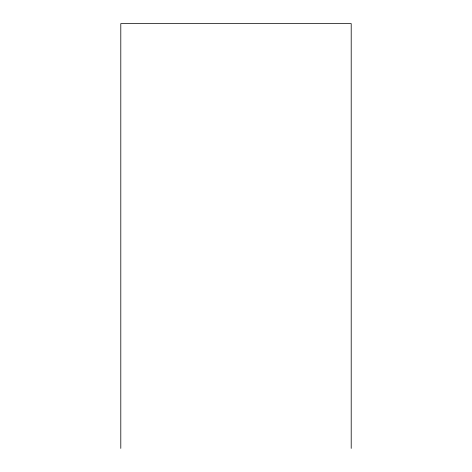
<?xml version="1.0" encoding="UTF-8"?>
<svg xmlns="http://www.w3.org/2000/svg" width="472" height="472" viewBox="0 0 472 472"><rect width="100%" height="100%" fill="white"/><g stroke="black" fill="none" stroke-linecap="round" stroke-linejoin="round"><path stroke-width="0.71" d="M351.203 448.4L351.203 23.6L120.797 23.6L120.797 448.4"/></g></svg>
